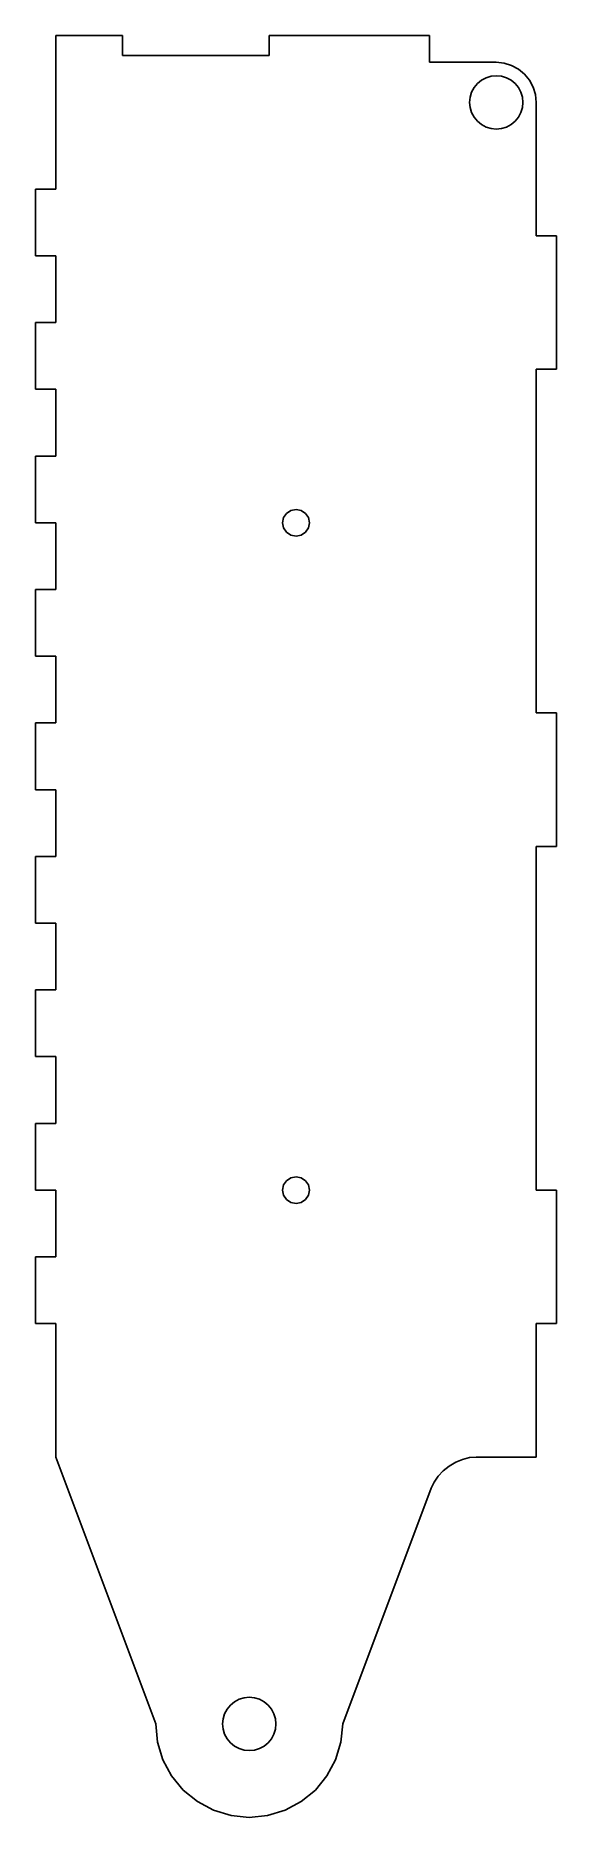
# Model space of a CAD drawing. Header units: metres. Extents: x 0 to 78, y -54 to 213.
import ezdxf

# ---------------------------------------------------------------- set-up
doc = ezdxf.new("R2010")
doc.units = ezdxf.units.M

msp = doc.modelspace()

# ---------------------------------------------------------------- linework, layer by layer
for p, q in [((3, 213), (3, 190)), ((13, 213), (3, 213)), ((13, 210), (13, 213)), ((35, 213), (35, 210)), ((35, 213), (59, 213)), ((59, 209), (59, 213)), ((13, 210), (35, 210)), ((69, 209), (59, 209)), ((70.17, 208.88), (69, 209)), ((71.3, 208.54), (70.17, 208.88)), ((72.33, 207.99), (71.3, 208.54)), ((66.17, 205.83), (65.67, 205.22)), ((66.78, 206.33), (66.17, 205.83)), ((67.47, 206.7), (66.78, 206.33)), ((68.22, 206.92), (67.47, 206.7)), ((69, 207), (68.22, 206.92)), ((69.78, 206.92), (69, 207)), ((70.53, 206.7), (69.78, 206.92)), ((71.22, 206.33), (70.53, 206.7)), ((71.83, 205.83), (71.22, 206.33)), ((72.33, 205.22), (71.83, 205.83)), ((73.24, 207.24), (72.33, 207.99)), ((73.99, 206.33), (73.24, 207.24)), ((74.54, 205.3), (73.99, 206.33)), ((65.08, 203.78), (65, 203)), ((65, 203), (65.08, 202.22)), ((65.3, 204.53), (65.08, 203.78)), ((65.67, 205.22), (65.3, 204.53)), ((72.7, 204.53), (72.33, 205.22)), ((72.92, 203.78), (72.7, 204.53)), ((73, 203), (72.92, 203.78)), ((72.92, 202.22), (73, 203)), ((74.88, 204.17), (74.54, 205.3)), ((75, 203), (74.88, 204.17)), ((75, 183), (75, 203)), ((65.08, 202.22), (65.3, 201.47)), ((65.3, 201.47), (65.67, 200.78)), ((65.67, 200.78), (66.17, 200.17)), ((71.83, 200.17), (72.33, 200.78)), ((72.33, 200.78), (72.7, 201.47)), ((72.7, 201.47), (72.92, 202.22)), ((66.17, 200.17), (66.78, 199.67)), ((66.78, 199.67), (67.47, 199.3)), ((67.47, 199.3), (68.22, 199.08)), ((68.22, 199.08), (69, 199)), ((69, 199), (69.78, 199.08)), ((69.78, 199.08), (70.53, 199.3)), ((70.53, 199.3), (71.22, 199.67)), ((71.22, 199.67), (71.83, 200.17)), ((3, 190), (0, 190)), ((0, 190), (0, 180)), ((78, 183), (75, 183)), ((78, 163), (78, 183)), ((0, 180), (3, 180)), ((3, 180), (3, 170)), ((3, 170), (0, 170)), ((0, 170), (0, 160)), ((75, 163), (78, 163)), ((75, 111.5), (75, 163)), ((0, 160), (3, 160)), ((3, 160), (3, 150)), ((3, 150), (0, 150)), ((0, 150), (0, 140)), ((38.23, 141.85), (37.59, 141.41)), ((39, 142), (38.23, 141.85)), ((39.77, 141.85), (39, 142)), ((40.41, 141.41), (39.77, 141.85)), ((0, 140), (3, 140)), ((3, 140), (3, 130)), ((37.15, 140.77), (37, 140)), ((37, 140), (37.15, 139.23)), ((37.59, 141.41), (37.15, 140.77)), ((37.15, 139.23), (37.59, 138.59)), ((40.85, 140.77), (40.41, 141.41)), ((40.41, 138.59), (40.85, 139.23)), ((41, 140), (40.85, 140.77)), ((40.85, 139.23), (41, 140)), ((37.59, 138.59), (38.23, 138.15)), ((38.23, 138.15), (39, 138)), ((39, 138), (39.77, 138.15)), ((39.77, 138.15), (40.41, 138.59)), ((0, 130), (0, 120)), ((3, 130), (0, 130)), ((0, 120), (3, 120)), ((3, 120), (3, 110)), ((3, 110), (0, 110)), ((0, 110), (0, 100)), ((78, 111.5), (75, 111.5)), ((78, 91.5), (78, 111.5)), ((0, 100), (3, 100)), ((3, 100), (3, 90)), ((75, 91.5), (78, 91.5)), ((75, 40), (75, 91.5)), ((3, 90), (0, 90)), ((0, 90), (0, 80)), ((0, 80), (3, 80)), ((3, 80), (3, 70)), ((0, 70), (0, 60)), ((3, 70), (0, 70)), ((0, 60), (3, 60)), ((3, 60), (3, 50)), ((3, 50), (0, 50)), ((0, 50), (0, 40)), ((37.15, 40.77), (37, 40)), ((37.59, 41.41), (37.15, 40.77)), ((38.23, 41.85), (37.59, 41.41)), ((39, 42), (38.23, 41.85)), ((39.77, 41.85), (39, 42)), ((40.41, 41.41), (39.77, 41.85)), ((40.85, 40.77), (40.41, 41.41)), ((41, 40), (40.85, 40.77)), ((0, 40), (3, 40)), ((3, 40), (3, 30)), ((37, 40), (37.15, 39.23)), ((37.15, 39.23), (37.59, 38.59)), ((37.59, 38.59), (38.23, 38.15)), ((38.23, 38.15), (39, 38)), ((39, 38), (39.77, 38.15)), ((39.77, 38.15), (40.41, 38.59)), ((40.41, 38.59), (40.85, 39.23)), ((40.85, 39.23), (41, 40)), ((78, 40), (75, 40)), ((78, 20), (78, 40)), ((0, 30), (0, 20)), ((3, 30), (0, 30)), ((0, 20), (3, 20)), ((3, 20), (3, 0)), ((75, 0), (75, 20)), ((75, 20), (78, 20)), ((3, 0), (18, -40)), ((64.99, -0.09), (66, 0)), ((66, 0), (75, 0)), ((60.3, -2.89), (61.06, -2.08)), ((61.06, -2.08), (61.95, -1.37)), ((61.95, -1.37), (62.93, -0.79)), ((62.93, -0.79), (63.95, -0.36)), ((63.95, -0.36), (64.99, -0.09)), ((59.24, -4.68), (46, -40)), ((59.24, -4.68), (59.68, -3.77)), ((59.68, -3.77), (60.3, -2.89)), ((29.17, -37.17), (28.67, -37.78)), ((29.78, -36.67), (29.17, -37.17)), ((30.47, -36.3), (29.78, -36.67)), ((31.22, -36.08), (30.47, -36.3)), ((32, -36), (31.22, -36.08)), ((32.78, -36.08), (32, -36)), ((33.53, -36.3), (32.78, -36.08)), ((34.22, -36.67), (33.53, -36.3)), ((34.83, -37.17), (34.22, -36.67)), ((35.33, -37.78), (34.83, -37.17)), ((18.27, -42.73), (18, -40)), ((18, -40), (18, -40)), ((28.08, -39.22), (28, -40)), ((28, -40), (28.08, -40.78)), ((28.3, -38.47), (28.08, -39.22)), ((28.67, -37.78), (28.3, -38.47)), ((35.7, -38.47), (35.33, -37.78)), ((35.92, -39.22), (35.7, -38.47)), ((36, -40), (35.92, -39.22)), ((35.92, -40.78), (36, -40)), ((45.73, -42.73), (46, -40)), ((46, -40), (46, -40)), ((28.08, -40.78), (28.3, -41.53)), ((28.3, -41.53), (28.67, -42.22)), ((28.67, -42.22), (29.17, -42.83)), ((34.83, -42.83), (35.33, -42.22)), ((35.33, -42.22), (35.7, -41.53)), ((35.7, -41.53), (35.92, -40.78)), ((19.07, -45.36), (18.27, -42.73)), ((20.36, -47.78), (19.07, -45.36)), ((29.17, -42.83), (29.78, -43.33)), ((29.78, -43.33), (30.47, -43.7)), ((30.47, -43.7), (31.22, -43.92)), ((31.22, -43.92), (32, -44)), ((32, -44), (32.78, -43.92)), ((32.78, -43.92), (33.53, -43.7)), ((33.53, -43.7), (34.22, -43.33)), ((34.22, -43.33), (34.83, -42.83)), ((43.64, -47.78), (44.93, -45.36)), ((44.93, -45.36), (45.73, -42.73)), ((22.1, -49.9), (20.36, -47.78)), ((41.9, -49.9), (43.64, -47.78)), ((24.22, -51.64), (22.1, -49.9)), ((39.78, -51.64), (41.9, -49.9)), ((26.64, -52.93), (24.22, -51.64)), ((29.27, -53.73), (26.64, -52.93)), ((34.73, -53.73), (37.36, -52.93)), ((37.36, -52.93), (39.78, -51.64)), ((32, -54), (29.27, -53.73)), ((32, -54), (34.73, -53.73)), ((32, -54), (32, -54)), ((32, -54), (32, -54))]:
    msp.add_line(p, q)

doc.saveas('drawing.dxf')
